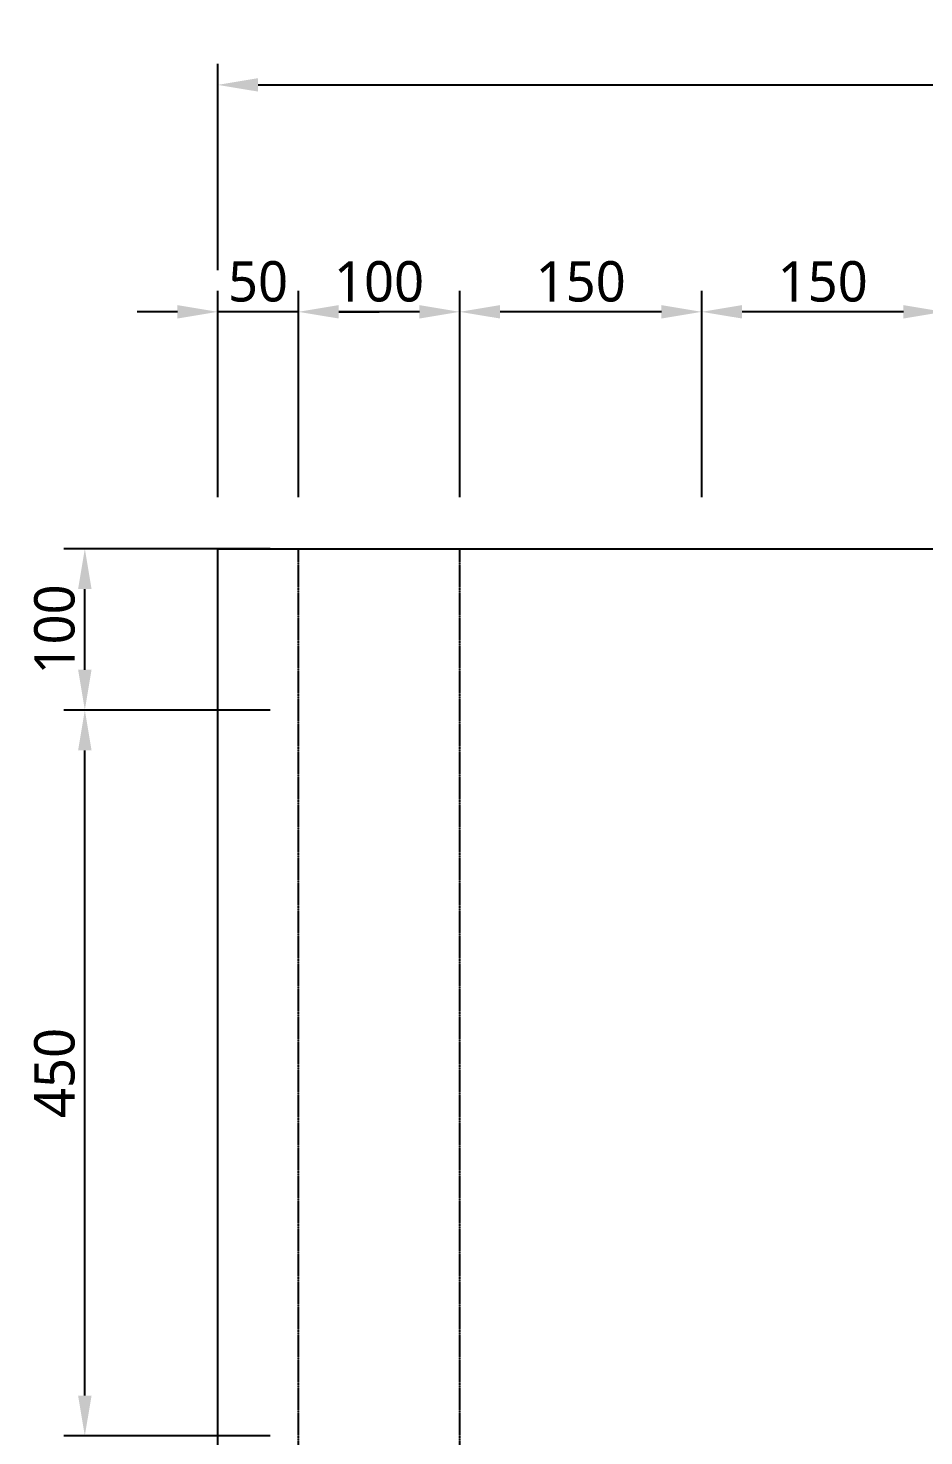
# Model space of a CAD drawing. Header units: millimetres. Extents: x -9013 to 516, y -36629 to 6082.
# Drawn here: x -2480 to -1925, y -26484 to -25611 of the extents above; entities that cross this region are included whole.
import ezdxf

# ---------------------------------------------------------------- set-up
doc = ezdxf.new("R2010")
doc.units = ezdxf.units.MM
doc.header["$LTSCALE"] = 0.05
doc.linetypes.add('CENTER2', pattern=[28.575, 19.05, -3.175, 3.175, -3.175])
doc.layers.get('0').update_dxf_attribs({"lineweight": 18})
doc.layers.get('Defpoints').update_dxf_attribs({"color": 140, "lineweight": 18})
for name, color, linetype in [('1CO', 4, 'Continuous'), ('2CONC', 4, 'Continuous'), ('HWAT___5CS', 3, 'CENTER2')]:
    doc.layers.add(name, color=color, linetype=linetype)
doc.styles.add('trebuchet_MS', font='trebuc.ttf')
doc.dimstyles.new('MGP', dxfattribs={"dimtxt": 2.5, "dimasz": 2.5, "dimexe": 1.25, "dimexo": 0.625, "dimtad": 1, "dimdec": 0, "dimtxsty": 'trebuchet_MS', "dimcen": 2.5, "dimclrt": 7, "dimadec": 0, "dimazin": 0, "dimtfac": 1, "dimtdec": 0, "dimtmove": 0, "dimatfit": 3, "dimfxl": 1.148294, "dimfxlon": 1, "dimarcsym": 2})

# ---------------------------------------------------------------- blocks, each defined once
blk = doc.blocks.new('*D993')
at = {"color": 0, "lineweight": -2, "transparency": 16777216}
for p, q in [((-2329.73, -26033.65), (-2457.56, -26033.65)), ((-2444.56, -26458.65), (-2444.56, -26058.65)), ((-2329.73, -26483.65), (-2457.56, -26483.65))]:
    blk.add_line(p, q, dxfattribs=at)
at = {"color": 0, "transparency": 16777216}
for points in [[(-2448.73, -26058.65), (-2440.39, -26058.65), (-2444.56, -26033.65)], [(-2448.73, -26458.65), (-2440.39, -26458.65), (-2444.56, -26483.65)]]:
    blk.add_solid(points, dxfattribs=at)
at = {"layer": 'Defpoints', "color": 0, "transparency": 16777216}
for p in [(-2444.56, -26033.65), (-2112.2, -26033.65), (-2112.2, -26483.65)]:
    blk.add_point(p, dxfattribs=at)
at = {"color": 7, "transparency": 16777216, "insert": (-2463.28, -26258.65), "char_height": 25, "attachment_point": 5, "rotation": 90, "style": 'trebuchet_MS'}
blk.add_mtext('450', dxfattribs=at)
blk = doc.blocks.new('*D994')
at = {"color": 0, "lineweight": -2, "transparency": 16777216}
for p, q in [((-2329.73, -25933.65), (-2457.56, -25933.65)), ((-2444.56, -26008.65), (-2444.56, -25958.65)), ((-2329.73, -26033.65), (-2457.56, -26033.65))]:
    blk.add_line(p, q, dxfattribs=at)
at = {"color": 0, "transparency": 16777216}
for points in [[(-2448.73, -25958.65), (-2440.39, -25958.65), (-2444.56, -25933.65)], [(-2448.73, -26008.65), (-2440.39, -26008.65), (-2444.56, -26033.65)]]:
    blk.add_solid(points, dxfattribs=at)
at = {"layer": 'Defpoints', "color": 0, "transparency": 16777216}
for p in [(-2444.56, -25933.65), (-2091.99, -25933.65), (-2091.99, -26033.65)]:
    blk.add_point(p, dxfattribs=at)
at = {"color": 7, "transparency": 16777216, "insert": (-2463.28, -25983.65), "char_height": 25, "attachment_point": 5, "rotation": 90, "style": 'trebuchet_MS'}
blk.add_mtext('100', dxfattribs=at)
blk = doc.blocks.new('*D1005')
at = {"color": 0, "lineweight": -2, "transparency": 16777216}
for p, q in [((-2362.2, -25760.85), (-2362.2, -25633.02)), ((-397.2, -25760.85), (-397.2, -25633.02)), ((-2337.2, -25646.02), (-422.2, -25646.02))]:
    blk.add_line(p, q, dxfattribs=at)
at = {"color": 0, "transparency": 16777216}
for points in [[(-2337.2, -25641.85), (-2337.2, -25650.18), (-2362.2, -25646.02)], [(-422.2, -25641.85), (-422.2, -25650.18), (-397.2, -25646.02)]]:
    blk.add_solid(points, dxfattribs=at)
at = {"layer": 'Defpoints', "color": 0, "transparency": 16777216}
for p in [(-397.2, -25646.02), (-2362.2, -25981.33), (-397.2, -26021.19)]:
    blk.add_point(p, dxfattribs=at)
at = {"color": 7, "transparency": 16777216, "insert": (-1379.7, -25627.25), "char_height": 25, "attachment_point": 5, "style": 'trebuchet_MS'}
blk.add_mtext('1965', dxfattribs=at)
blk = doc.blocks.new('*D1023')
at = {"color": 0, "lineweight": -2, "transparency": 16777216}
for p, q in [((-2062.2, -25901.55), (-2062.2, -25773.73)), ((-1912.2, -25901.55), (-1912.2, -25773.73)), ((-1937.2, -25786.73), (-2037.2, -25786.73))]:
    blk.add_line(p, q, dxfattribs=at)
at = {"color": 0, "transparency": 16777216}
for points in [[(-2037.2, -25782.56), (-2037.2, -25790.89), (-2062.2, -25786.73)], [(-1937.2, -25782.56), (-1937.2, -25790.89), (-1912.2, -25786.73)]]:
    blk.add_solid(points, dxfattribs=at)
at = {"layer": 'Defpoints', "color": 0, "transparency": 16777216}
for p in [(-2062.2, -25786.73), (-1912.2, -26033.65), (-2062.2, -26558.18)]:
    blk.add_point(p, dxfattribs=at)
at = {"color": 7, "transparency": 16777216, "insert": (-1987.2, -25768.01), "char_height": 25, "attachment_point": 5, "style": 'trebuchet_MS'}
blk.add_mtext('150', dxfattribs=at)
blk = doc.blocks.new('*D1024')
at = {"color": 0, "lineweight": -2, "transparency": 16777216}
for p, q in [((-2212.2, -25901.55), (-2212.2, -25773.73)), ((-2062.2, -25878.51), (-2062.2, -25773.73)), ((-2087.2, -25786.73), (-2187.2, -25786.73))]:
    blk.add_line(p, q, dxfattribs=at)
at = {"color": 0, "transparency": 16777216}
for points in [[(-2187.2, -25782.56), (-2187.2, -25790.89), (-2212.2, -25786.73)], [(-2087.2, -25782.56), (-2087.2, -25790.89), (-2062.2, -25786.73)]]:
    blk.add_solid(points, dxfattribs=at)
at = {"layer": 'Defpoints', "color": 0, "transparency": 16777216}
for p in [(-2212.2, -25786.73), (-2062.2, -25884.51), (-2212.2, -26029.53)]:
    blk.add_point(p, dxfattribs=at)
at = {"color": 7, "transparency": 16777216, "insert": (-2137.2, -25768.01), "char_height": 25, "attachment_point": 5, "style": 'trebuchet_MS'}
blk.add_mtext('150', dxfattribs=at)
blk = doc.blocks.new('*D1025')
at = {"color": 0, "lineweight": -2, "transparency": 16777216}
for p, q in [((-2312.2, -25901.55), (-2312.2, -25773.73)), ((-2212.2, -25901.55), (-2212.2, -25773.73)), ((-2237.2, -25786.73), (-2287.2, -25786.73))]:
    blk.add_line(p, q, dxfattribs=at)
at = {"color": 0, "transparency": 16777216}
for points in [[(-2287.2, -25782.56), (-2287.2, -25790.89), (-2312.2, -25786.73)], [(-2237.2, -25782.56), (-2237.2, -25790.89), (-2212.2, -25786.73)]]:
    blk.add_solid(points, dxfattribs=at)
at = {"layer": 'Defpoints', "color": 0, "transparency": 16777216}
for p in [(-2312.2, -25786.73), (-2312.2, -25983.3), (-2212.2, -25983.3)]:
    blk.add_point(p, dxfattribs=at)
at = {"color": 7, "transparency": 16777216, "insert": (-2262.2, -25768.01), "char_height": 25, "attachment_point": 5, "style": 'trebuchet_MS'}
blk.add_mtext('100', dxfattribs=at)
blk = doc.blocks.new('*D1026')
at = {"color": 0, "lineweight": -2, "transparency": 16777216}
for p, q in [((-2362.2, -25901.55), (-2362.2, -25773.73)), ((-2312.2, -25901.55), (-2312.2, -25773.73)), ((-2387.2, -25786.73), (-2412.2, -25786.73)), ((-2312.2, -25786.73), (-2362.2, -25786.73)), ((-2287.2, -25786.73), (-2262.2, -25786.73))]:
    blk.add_line(p, q, dxfattribs=at)
at = {"color": 0, "transparency": 16777216}
for points in [[(-2387.2, -25782.56), (-2387.2, -25790.89), (-2362.2, -25786.73)], [(-2287.2, -25782.56), (-2287.2, -25790.89), (-2312.2, -25786.73)]]:
    blk.add_solid(points, dxfattribs=at)
at = {"layer": 'Defpoints', "color": 0, "transparency": 16777216}
for p in [(-2362.2, -25786.73), (-2362.2, -25969.03), (-2312.2, -25969.03)]:
    blk.add_point(p, dxfattribs=at)
at = {"color": 7, "transparency": 16777216, "insert": (-2337.2, -25768.01), "char_height": 25, "attachment_point": 5, "style": 'trebuchet_MS'}
blk.add_mtext('50', dxfattribs=at)

msp = doc.modelspace()

# ---------------------------------------------------------------- linework, layer by layer
at = {"layer": '1CO'}
msp.add_line((-2362.2, -28283.65), (-2362.2, -25933.65), dxfattribs=at)
at = {"layer": '2CONC', "lineweight": -3}
msp.add_line((-2362.2, -25933.65), (-397.2, -25933.65), dxfattribs=at)
at = {"layer": 'HWAT___5CS'}
for p, q in [((-2312.2, -28283.65), (-2312.2, -25933.65)), ((-2212.2, -28283.65), (-2212.2, -25933.65))]:
    msp.add_line(p, q, dxfattribs=at)

# ---------------------------------------------------------------- dimensions: what is measured, and where the dimension line sits
for base, p1, p2, picture, middle in [((-397.2, -25646.02), (-2362.2, -25981.33), (-397.2, -26021.19), '*D1005', (-1379.7, -25627.25)), ((-2362.2, -25786.73), (-2312.2, -25969.03), (-2362.2, -25969.03), '*D1026', (-2337.2, -25768.01)), ((-2312.2, -25786.73), (-2212.2, -25983.3), (-2312.2, -25983.3), '*D1025', (-2262.2, -25768.01)), ((-2212.2, -25786.73), (-2062.2, -25884.51), (-2212.2, -26029.53), '*D1024', (-2137.2, -25768.01)), ((-2062.2, -25786.73), (-1912.2, -26033.65), (-2062.2, -26558.18), '*D1023', (-1987.2, -25768.01))]:
    dim = msp.add_linear_dim(base=base, p1=p1, p2=p2, dimstyle='MGP', override={"dimscale": 100, "dimtxt": 0.25, "dimasz": 0.25, "dimexe": 0.13, "dimexo": 0.06, "dimgap": 0.06, "dimarcsym": 1})
    dim.commit()
    dim.dimension.update_dxf_attribs({"geometry": picture, "text_midpoint": middle})
for base, p1, p2, picture, middle in [((-2444.56, -25933.65), (-2091.99, -26033.65), (-2091.99, -25933.65), '*D994', (-2463.28, -25983.65)), ((-2444.56, -26033.65), (-2112.2, -26483.65), (-2112.2, -26033.65), '*D993', (-2463.28, -26258.65))]:
    dim = msp.add_linear_dim(base=base, p1=p1, p2=p2, angle=90, dimstyle='MGP', override={"dimscale": 100, "dimtxt": 0.25, "dimasz": 0.25, "dimexe": 0.13, "dimexo": 0.06, "dimgap": 0.06, "dimarcsym": 1})
    dim.commit()
    dim.dimension.update_dxf_attribs({"geometry": picture, "text_midpoint": middle})

doc.saveas('drawing.dxf')
